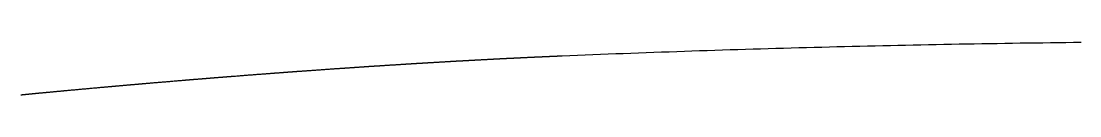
# Model space of a CAD drawing. Header units: millimetres. Extents: x 0 to 2438, y 0 to 1219.
# Drawn here: x 936.616 to 939.502, y 184.023 to 184.167 of the extents above; entities that cross this region are included whole.
import ezdxf

# ---------------------------------------------------------------- set-up
doc = ezdxf.new("R2010")
doc.units = ezdxf.units.MM
doc.layers.add('TEST_CUT_FIRST', color=1, linetype='Continuous')

msp = doc.modelspace()

# ---------------------------------------------------------------- linework, layer by layer
at = {"layer": 'TEST_CUT_FIRST'}
msp.add_lwpolyline([(936.6155, 184.0233), (936.6171, 184.0235), (936.6186, 184.0236), (936.6201, 184.0238), (936.6216, 184.0239), (936.6231, 184.0241), (936.6247, 184.0242), (936.6262, 184.0244), (936.6277, 184.0245), (936.6292, 184.0247), (936.6308, 184.0248), (936.6323, 184.025), (936.6338, 184.0251), (936.6353, 184.0253), (936.6369, 184.0254), (936.6384, 184.0255), (936.6399, 184.0257), (936.6414, 184.0258), (936.643, 184.026), (936.6445, 184.0261), (936.646, 184.0263), (936.6475, 184.0264), (936.649, 184.0266), (936.6506, 184.0267), (936.6521, 184.0269), (936.6536, 184.027), (936.6551, 184.0272), (936.6567, 184.0273), (936.6582, 184.0274), (936.6597, 184.0276), (936.6612, 184.0277), (936.6628, 184.0279), (936.6643, 184.028), (936.6658, 184.0282), (936.6673, 184.0283), (936.6688, 184.0285), (936.6704, 184.0286), (936.6719, 184.0288), (936.6734, 184.0289), (936.6749, 184.029), (936.6765, 184.0292), (936.678, 184.0293), (936.6795, 184.0295), (936.681, 184.0296), (936.6826, 184.0298), (936.6841, 184.0299), (936.6856, 184.0301), (936.6871, 184.0302), (936.6887, 184.0303), (936.6902, 184.0305), (936.6917, 184.0306), (936.6932, 184.0308), (936.6947, 184.0309), (936.6963, 184.0311), (936.6978, 184.0312), (936.6993, 184.0313), (936.7008, 184.0315), (936.7024, 184.0316), (936.7039, 184.0318), (936.7054, 184.0319), (936.7069, 184.0321), (936.7084, 184.0322), (936.71, 184.0323), (936.7115, 184.0325), (936.713, 184.0326), (936.7145, 184.0328), (936.7161, 184.0329), (936.7176, 184.0331), (936.7191, 184.0332), (936.7206, 184.0333), (936.7221, 184.0335), (936.7237, 184.0336), (936.7253, 184.0338), (936.7268, 184.0339), (936.7284, 184.0341), (936.7298, 184.0342), (936.731, 184.0343), (936.7323, 184.0344), (936.7339, 184.0346), (936.7359, 184.0348), (936.7384, 184.035), (936.7413, 184.0353), (936.7445, 184.0356), (936.7478, 184.0359), (936.7509, 184.0362), (936.7538, 184.0364), (936.7568, 184.0367), (936.7597, 184.037), (936.7626, 184.0373), (936.7656, 184.0375), (936.7686, 184.0378), (936.7716, 184.0381), (936.7746, 184.0384), (936.7775, 184.0386), (936.7805, 184.0389), (936.7835, 184.0392), (936.7865, 184.0394), (936.7894, 184.0397), (936.7924, 184.04), (936.7954, 184.0403), (936.7984, 184.0405), (936.8014, 184.0408), (936.8044, 184.0411), (936.8073, 184.0413), (936.8102, 184.0416), (936.8131, 184.0419), (936.8161, 184.0421), (936.8192, 184.0424), (936.8224, 184.0427), (936.8256, 184.043), (936.8286, 184.0433), (936.8311, 184.0435), (936.833, 184.0437), (936.8345, 184.0438), (936.8357, 184.0439), (936.8369, 184.044), (936.8382, 184.0441), (936.8397, 184.0443), (936.8412, 184.0444), (936.8427, 184.0446), (936.8442, 184.0447), (936.8457, 184.0448), (936.8471, 184.0449), (936.8486, 184.0451), (936.85, 184.0452), (936.8514, 184.0453), (936.8529, 184.0455), (936.8544, 184.0456), (936.8558, 184.0457), (936.8573, 184.0459), (936.8587, 184.046), (936.8602, 184.0461), (936.8616, 184.0462), (936.8631, 184.0464), (936.8645, 184.0465), (936.866, 184.0466), (936.8675, 184.0468), (936.8689, 184.0469), (936.8704, 184.047), (936.8718, 184.0472), (936.8733, 184.0473), (936.8747, 184.0474), (936.8762, 184.0475), (936.8776, 184.0477), (936.8791, 184.0478), (936.8805, 184.0479), (936.882, 184.0481), (936.8834, 184.0482), (936.8849, 184.0483), (936.8863, 184.0484), (936.8878, 184.0486), (936.8893, 184.0487), (936.8907, 184.0488), (936.8922, 184.049), (936.8936, 184.0491), (936.8951, 184.0492), (936.8965, 184.0493), (936.898, 184.0495), (936.8994, 184.0496), (936.9009, 184.0497), (936.9023, 184.0499), (936.9038, 184.05), (936.9052, 184.0501), (936.9067, 184.0502), (936.9081, 184.0504), (936.9096, 184.0505), (936.911, 184.0506), (936.9125, 184.0507), (936.914, 184.0509), (936.9154, 184.051), (936.9169, 184.0511), (936.9183, 184.0513), (936.9198, 184.0514), (936.9212, 184.0515), (936.9227, 184.0516), (936.9241, 184.0518), (936.9256, 184.0519), (936.927, 184.052), (936.9285, 184.0521), (936.9299, 184.0523), (936.9314, 184.0524), (936.9328, 184.0525), (936.9343, 184.0527), (936.9357, 184.0528), (936.9372, 184.0529), (936.9386, 184.053), (936.9401, 184.0532), (936.9416, 184.0533), (936.943, 184.0534), (936.9445, 184.0535), (936.9459, 184.0537), (936.9474, 184.0538), (936.9488, 184.0539), (936.9503, 184.054), (936.9517, 184.0542), (936.9532, 184.0543), (936.9546, 184.0544), (936.956, 184.0545), (936.9575, 184.0547), (936.959, 184.0548), (936.9605, 184.0549), (936.962, 184.0551), (936.9634, 184.0552), (936.9648, 184.0553), (936.966, 184.0554), (936.9673, 184.0555), (936.9687, 184.0556), (936.9706, 184.0558), (936.973, 184.056), (936.9758, 184.0562), (936.9789, 184.0565), (936.9819, 184.0568), (936.9849, 184.057), (936.9877, 184.0573), (936.9905, 184.0575), (936.9932, 184.0577), (936.996, 184.058), (936.9989, 184.0582), (937.0017, 184.0584), (937.0045, 184.0587), (937.0074, 184.0589), (937.0102, 184.0592), (937.013, 184.0594), (937.0159, 184.0596), (937.0187, 184.0599), (937.0215, 184.0601), (937.0243, 184.0604), (937.0272, 184.0606), (937.03, 184.0608), (937.0329, 184.0611), (937.0357, 184.0613), (937.0385, 184.0615), (937.0412, 184.0618), (937.044, 184.062), (937.0468, 184.0622), (937.0498, 184.0625), (937.0529, 184.0628), (937.0559, 184.063), (937.0587, 184.0632), (937.0611, 184.0634), (937.0629, 184.0636), (937.0643, 184.0637), (937.0655, 184.0638), (937.0666, 184.0639), (937.0679, 184.064), (937.0692, 184.0641), (937.0707, 184.0642), (937.0721, 184.0643), (937.0735, 184.0645), (937.0749, 184.0646), (937.0763, 184.0647), (937.0776, 184.0648), (937.079, 184.0649), (937.0804, 184.065), (937.0817, 184.0651), (937.0831, 184.0653), (937.0845, 184.0654), (937.0859, 184.0655), (937.0872, 184.0656), (937.0886, 184.0657), (937.09, 184.0658), (937.0914, 184.0659), (937.0927, 184.0661), (937.0941, 184.0662), (937.0955, 184.0663), (937.0969, 184.0664), (937.0982, 184.0665), (937.0996, 184.0666), (937.101, 184.0667), (937.1024, 184.0668), (937.1038, 184.067), (937.1051, 184.0671), (937.1065, 184.0672), (937.1079, 184.0673), (937.1093, 184.0674), (937.1106, 184.0675), (937.112, 184.0676), (937.1134, 184.0677), (937.1148, 184.0678), (937.1161, 184.068), (937.1175, 184.0681), (937.1189, 184.0682), (937.1203, 184.0683), (937.1216, 184.0684), (937.123, 184.0685), (937.1244, 184.0686), (937.1258, 184.0687), (937.1271, 184.0689), (937.1285, 184.069), (937.1299, 184.0691), (937.1313, 184.0692), (937.1326, 184.0693), (937.134, 184.0694), (937.1354, 184.0695), (937.1368, 184.0696), (937.1381, 184.0697), (937.1395, 184.0699), (937.1409, 184.07), (937.1423, 184.0701), (937.1436, 184.0702), (937.145, 184.0703), (937.1464, 184.0704), (937.1477, 184.0705), (937.1491, 184.0706), (937.1505, 184.0707), (937.1519, 184.0708), (937.1532, 184.071), (937.1546, 184.0711), (937.156, 184.0712), (937.1574, 184.0713), (937.1587, 184.0714), (937.1601, 184.0715), (937.1615, 184.0716), (937.1629, 184.0717), (937.1642, 184.0718), (937.1656, 184.0719), (937.167, 184.0721), (937.1684, 184.0722), (937.1697, 184.0723), (937.1711, 184.0724), (937.1725, 184.0725), (937.1739, 184.0726), (937.1752, 184.0727), (937.1766, 184.0728), (937.178, 184.0729), (937.1793, 184.073), (937.1807, 184.0731), (937.1821, 184.0733), (937.1835, 184.0734), (937.185, 184.0735), (937.1863, 184.0736), (937.1876, 184.0737), (937.1887, 184.0738), (937.1899, 184.0739), (937.1913, 184.074), (937.1931, 184.0741), (937.1954, 184.0743), (937.198, 184.0745), (937.2009, 184.0747), (937.2037, 184.075), (937.2065, 184.0752), (937.2092, 184.0754), (937.2118, 184.0756), (937.2144, 184.0758), (937.217, 184.076), (937.2197, 184.0762), (937.2224, 184.0764), (937.2251, 184.0766), (937.2277, 184.0768), (937.2304, 184.077), (937.2331, 184.0773), (937.2357, 184.0775), (937.2384, 184.0777), (937.241, 184.0779), (937.2437, 184.0781), (937.2464, 184.0783), (937.2491, 184.0785), (937.2517, 184.0787), (937.2544, 184.0789), (937.257, 184.0791), (937.2596, 184.0793), (937.2622, 184.0795), (937.2649, 184.0797), (937.2677, 184.0799), (937.2706, 184.0801), (937.2734, 184.0804), (937.2761, 184.0806), (937.2783, 184.0807), (937.28, 184.0809), (937.2814, 184.081), (937.2824, 184.081), (937.2835, 184.0811), (937.2847, 184.0812), (937.286, 184.0813), (937.2873, 184.0814), (937.2887, 184.0815), (937.29, 184.0816), (937.2913, 184.0817), (937.2925, 184.0818), (937.2938, 184.0819), (937.2951, 184.082), (937.2964, 184.0821), (937.2977, 184.0822), (937.299, 184.0823), (937.3003, 184.0824), (937.3016, 184.0825), (937.3029, 184.0826), (937.3041, 184.0827), (937.3054, 184.0828), (937.3067, 184.0829), (937.308, 184.083), (937.3093, 184.0831), (937.3106, 184.0832), (937.3119, 184.0833), (937.3132, 184.0834), (937.3145, 184.0835), (937.3157, 184.0836), (937.317, 184.0836), (937.3183, 184.0837), (937.3196, 184.0838), (937.3209, 184.0839), (937.3222, 184.084), (937.3235, 184.0841), (937.3248, 184.0842), (937.3261, 184.0843), (937.3274, 184.0844), (937.3286, 184.0845), (937.3299, 184.0846), (937.3312, 184.0847), (937.3325, 184.0848), (937.3338, 184.0849), (937.3351, 184.085), (937.3364, 184.0851), (937.3377, 184.0852), (937.339, 184.0853), (937.3402, 184.0854), (937.3415, 184.0855), (937.3428, 184.0856), (937.3441, 184.0857), (937.3454, 184.0858), (937.3467, 184.0859), (937.348, 184.0859), (937.3493, 184.086), (937.3506, 184.0861), (937.3518, 184.0862), (937.3531, 184.0863), (937.3544, 184.0864), (937.3557, 184.0865), (937.357, 184.0866), (937.3583, 184.0867), (937.3596, 184.0868), (937.3609, 184.0869), (937.3622, 184.087), (937.3634, 184.0871), (937.3647, 184.0872), (937.366, 184.0873), (937.3673, 184.0874), (937.3686, 184.0875), (937.3699, 184.0876), (937.3712, 184.0876), (937.3725, 184.0877), (937.3737, 184.0878), (937.375, 184.0879), (937.3763, 184.088), (937.3776, 184.0881), (937.3789, 184.0882), (937.3802, 184.0883), (937.3815, 184.0884), (937.3828, 184.0885), (937.384, 184.0886), (937.3853, 184.0887), (937.3866, 184.0888), (937.3879, 184.0889), (937.3892, 184.089), (937.3905, 184.089), (937.3918, 184.0891), (937.3931, 184.0892), (937.3944, 184.0893), (937.3957, 184.0894), (937.3969, 184.0895), (937.398, 184.0896), (937.3991, 184.0897), (937.4004, 184.0898), (937.4021, 184.0899), (937.4042, 184.09), (937.4067, 184.0902), (937.4093, 184.0904), (937.412, 184.0906), (937.4146, 184.0908), (937.4171, 184.091), (937.4195, 184.0911), (937.4219, 184.0913), (937.4244, 184.0915), (937.4269, 184.0917), (937.4294, 184.0918), (937.4319, 184.092), (937.4344, 184.0922), (937.4369, 184.0924), (937.4393, 184.0925), (937.4418, 184.0927), (937.4443, 184.0929), (937.4468, 184.0931), (937.4493, 184.0932), (937.4517, 184.0934), (937.4542, 184.0936), (937.4567, 184.0938), (937.4592, 184.0939), (937.4617, 184.0941), (937.4641, 184.0943), (937.4665, 184.0945), (937.469, 184.0946), (937.4716, 184.0948), (937.4743, 184.095), (937.477, 184.0952), (937.4795, 184.0953), (937.4815, 184.0955), (937.4831, 184.0956), (937.4843, 184.0957), (937.4854, 184.0958), (937.4863, 184.0958), (937.4874, 184.0959), (937.4886, 184.096), (937.4899, 184.0961), (937.4911, 184.0962), (937.4923, 184.0962), (937.4935, 184.0963), (937.4947, 184.0964), (937.4959, 184.0965), (937.4971, 184.0966), (937.4983, 184.0966), (937.4995, 184.0967), (937.5007, 184.0968), (937.5019, 184.0969), (937.5031, 184.097), (937.5043, 184.0971), (937.5055, 184.0971), (937.5067, 184.0972), (937.5079, 184.0973), (937.5091, 184.0974), (937.5103, 184.0975), (937.5115, 184.0975), (937.5127, 184.0976), (937.5139, 184.0977), (937.515, 184.0978), (937.5162, 184.0979), (937.5174, 184.098), (937.5186, 184.098), (937.5198, 184.0981), (937.521, 184.0982), (937.5222, 184.0983), (937.5234, 184.0984), (937.5246, 184.0984), (937.5258, 184.0985), (937.527, 184.0986), (937.5282, 184.0987), (937.5294, 184.0988), (937.5306, 184.0988), (937.5318, 184.0989), (937.533, 184.099), (937.5342, 184.0991), (937.5354, 184.0992), (937.5366, 184.0992), (937.5378, 184.0993), (937.539, 184.0994), (937.5401, 184.0995), (937.5413, 184.0996), (937.5425, 184.0996), (937.5437, 184.0997), (937.5449, 184.0998), (937.5461, 184.0999), (937.5473, 184.1), (937.5485, 184.1), (937.5497, 184.1001), (937.5509, 184.1002), (937.5521, 184.1003), (937.5533, 184.1004), (937.5545, 184.1004), (937.5557, 184.1005), (937.5569, 184.1006), (937.5581, 184.1007), (937.5593, 184.1008), (937.5605, 184.1008), (937.5616, 184.1009), (937.5628, 184.101), (937.564, 184.1011), (937.5652, 184.1012), (937.5664, 184.1012), (937.5676, 184.1013), (937.5688, 184.1014), (937.57, 184.1015), (937.5712, 184.1015), (937.5724, 184.1016), (937.5736, 184.1017), (937.5748, 184.1018), (937.576, 184.1019), (937.5772, 184.1019), (937.5784, 184.102), (937.5796, 184.1021), (937.5807, 184.1022), (937.5819, 184.1023), (937.5831, 184.1023), (937.5843, 184.1024), (937.5855, 184.1025), (937.5867, 184.1026), (937.5879, 184.1026), (937.5892, 184.1027), (937.5903, 184.1028), (937.5915, 184.1029), (937.5925, 184.1029), (937.5936, 184.103), (937.5948, 184.1031), (937.5962, 184.1032), (937.598, 184.1033), (937.6, 184.1034), (937.6021, 184.1036), (937.6042, 184.1037), (937.6063, 184.1038), (937.6083, 184.104), (937.6103, 184.1041), (937.6122, 184.1042), (937.6142, 184.1043), (937.6162, 184.1045), (937.6182, 184.1046), (937.6202, 184.1047), (937.6222, 184.1049), (937.6242, 184.105), (937.6262, 184.1051), (937.6282, 184.1052), (937.6302, 184.1054), (937.6322, 184.1055), (937.6341, 184.1056), (937.6361, 184.1057), (937.6382, 184.1059), (937.6402, 184.106), (937.6422, 184.1061), (937.6441, 184.1062), (937.6461, 184.1064), (937.648, 184.1065), (937.65, 184.1066), (937.6521, 184.1068), (937.6543, 184.1069), (937.6565, 184.107), (937.6584, 184.1071), (937.6601, 184.1073), (937.6612, 184.1073), (937.6621, 184.1074), (937.6627, 184.1074), (937.6633, 184.1075), (937.664, 184.1075), (937.6648, 184.1075), (937.6656, 184.1076), (937.6665, 184.1077), (937.6673, 184.1077), (937.6681, 184.1078), (937.6689, 184.1078), (937.6697, 184.1079), (937.6705, 184.1079), (937.6713, 184.108), (937.6721, 184.108), (937.6729, 184.1081), (937.6737, 184.1081), (937.6745, 184.1082), (937.6753, 184.1082), (937.6761, 184.1082), (937.6769, 184.1083), (937.6777, 184.1083), (937.6785, 184.1084), (937.6793, 184.1084), (937.6801, 184.1085), (937.6809, 184.1085), (937.6817, 184.1086), (937.6826, 184.1086), (937.6834, 184.1087), (937.6842, 184.1087), (937.685, 184.1088), (937.6858, 184.1088), (937.6866, 184.1089), (937.6874, 184.1089), (937.6882, 184.109), (937.689, 184.109), (937.6898, 184.1091), (937.6906, 184.1091), (937.6914, 184.1092), (937.6922, 184.1092), (937.693, 184.1093), (937.6938, 184.1093), (937.6946, 184.1094), (937.6954, 184.1094), (937.6962, 184.1095), (937.697, 184.1095), (937.6978, 184.1096), (937.6986, 184.1096), (937.6994, 184.1097), (937.7002, 184.1097), (937.701, 184.1098), (937.7018, 184.1098), (937.7026, 184.1099), (937.7034, 184.1099), (937.7042, 184.11), (937.705, 184.11), (937.7058, 184.1101), (937.7066, 184.1101), (937.7074, 184.1102), (937.7082, 184.1102), (937.709, 184.1103), (937.7098, 184.1103), (937.7106, 184.1104), (937.7114, 184.1104), (937.7122, 184.1105), (937.713, 184.1105), (937.7138, 184.1106), (937.7146, 184.1106), (937.7154, 184.1106), (937.7162, 184.1107), (937.717, 184.1107), (937.7178, 184.1108), (937.7186, 184.1108), (937.7194, 184.1109), (937.7202, 184.1109), (937.721, 184.111), (937.7218, 184.111), (937.7226, 184.1111), (937.7234, 184.1111), (937.7242, 184.1112), (937.725, 184.1112), (937.7258, 184.1113), (937.7266, 184.1113), (937.7274, 184.1114), (937.7282, 184.1114), (937.729, 184.1115), (937.7298, 184.1115), (937.7306, 184.1116), (937.7315, 184.1116), (937.7323, 184.1117), (937.7331, 184.1117), (937.7338, 184.1118), (937.7345, 184.1118), (937.7352, 184.1118), (937.736, 184.1119), (937.737, 184.1119), (937.7383, 184.112), (937.7399, 184.1121), (937.7415, 184.1122), (937.7432, 184.1123), (937.7448, 184.1124), (937.7464, 184.1125), (937.7479, 184.1126), (937.7494, 184.1127), (937.7509, 184.1128), (937.7525, 184.1129), (937.754, 184.1129), (937.7556, 184.113), (937.7571, 184.1131), (937.7587, 184.1132), (937.7602, 184.1133), (937.7618, 184.1134), (937.7633, 184.1135), (937.7649, 184.1136), (937.7664, 184.1137), (937.768, 184.1138), (937.7695, 184.1138), (937.7711, 184.1139), (937.7726, 184.114), (937.7742, 184.1141), (937.7757, 184.1142), (937.7772, 184.1143), (937.7787, 184.1144), (937.7803, 184.1145), (937.782, 184.1146), (937.7837, 184.1147), (937.7852, 184.1148), (937.7865, 184.1148), (937.7875, 184.1149), (937.7883, 184.1149), (937.7889, 184.115), (937.7895, 184.115), (937.7902, 184.115), (937.7909, 184.1151), (937.7917, 184.1151), (937.7925, 184.1152), (937.7933, 184.1152), (937.794, 184.1153), (937.7947, 184.1153), (937.7955, 184.1153), (937.7962, 184.1154), (937.797, 184.1154), (937.7977, 184.1155), (937.7985, 184.1155), (937.7992, 184.1156), (937.8, 184.1156), (937.8007, 184.1156), (937.8014, 184.1157), (937.8022, 184.1157), (937.8029, 184.1158), (937.8037, 184.1158), (937.8044, 184.1158), (937.8052, 184.1159), (937.8059, 184.1159), (937.8067, 184.116), (937.8074, 184.116), (937.8082, 184.1161), (937.8089, 184.1161), (937.8097, 184.1161), (937.8104, 184.1162), (937.8111, 184.1162), (937.8119, 184.1163), (937.8126, 184.1163), (937.8134, 184.1164), (937.8141, 184.1164), (937.8149, 184.1164), (937.8156, 184.1165), (937.8164, 184.1165), (937.8171, 184.1166), (937.8178, 184.1166), (937.8186, 184.1166), (937.8193, 184.1167), (937.8201, 184.1167), (937.8208, 184.1168), (937.8216, 184.1168), (937.8223, 184.1169), (937.8231, 184.1169), (937.8238, 184.1169), (937.8246, 184.117), (937.8253, 184.117), (937.826, 184.1171), (937.8268, 184.1171), (937.8275, 184.1171), (937.8283, 184.1172), (937.829, 184.1172), (937.8298, 184.1173), (937.8305, 184.1173), (937.8313, 184.1173), (937.832, 184.1174), (937.8327, 184.1174), (937.8335, 184.1175), (937.8342, 184.1175), (937.835, 184.1176), (937.8357, 184.1176), (937.8365, 184.1176), (937.8372, 184.1177), (937.838, 184.1177), (937.8387, 184.1178), (937.8394, 184.1178), (937.8402, 184.1178), (937.8409, 184.1179), (937.8417, 184.1179), (937.8424, 184.118), (937.8432, 184.118), (937.8439, 184.118), (937.8446, 184.1181), (937.8454, 184.1181), (937.8461, 184.1182), (937.8469, 184.1182), (937.8476, 184.1182), (937.8484, 184.1183), (937.8491, 184.1183), (937.8498, 184.1184), (937.8506, 184.1184), (937.8513, 184.1184), (937.8521, 184.1185), (937.8529, 184.1185), (937.8536, 184.1186), (937.8544, 184.1186), (937.8551, 184.1187), (937.8557, 184.1187), (937.8563, 184.1187), (937.8571, 184.1188), (937.858, 184.1188), (937.8593, 184.1189), (937.8607, 184.119), (937.8622, 184.119), (937.8638, 184.1191), (937.8652, 184.1192), (937.8667, 184.1193), (937.8681, 184.1194), (937.8695, 184.1194), (937.8709, 184.1195), (937.8723, 184.1196), (937.8738, 184.1197), (937.8752, 184.1197), (937.8766, 184.1198), (937.8781, 184.1199), (937.8795, 184.12), (937.8809, 184.12), (937.8823, 184.1201), (937.8838, 184.1202), (937.8852, 184.1203), (937.8866, 184.1203), (937.8881, 184.1204), (937.8895, 184.1205), (937.8909, 184.1206), (937.8924, 184.1206), (937.8938, 184.1207), (937.8952, 184.1208), (937.8966, 184.1209), (937.8981, 184.1209), (937.8996, 184.121), (937.9012, 184.1211), (937.9026, 184.1212), (937.9038, 184.1212), (937.9047, 184.1213), (937.9054, 184.1213), (937.906, 184.1214), (937.9065, 184.1214), (937.9072, 184.1214), (937.9079, 184.1214), (937.9086, 184.1215), (937.9093, 184.1215), (937.91, 184.1216), (937.9107, 184.1216), (937.9114, 184.1216), (937.912, 184.1217), (937.9127, 184.1217), (937.9134, 184.1217), (937.9141, 184.1218), (937.9148, 184.1218), (937.9155, 184.1218), (937.9162, 184.1219), (937.9168, 184.1219), (937.9175, 184.1219), (937.9182, 184.122), (937.9189, 184.122), (937.9196, 184.1221), (937.9203, 184.1221), (937.921, 184.1221), (937.9217, 184.1222), (937.9223, 184.1222), (937.923, 184.1222), (937.9237, 184.1223), (937.9244, 184.1223), (937.9251, 184.1223), (937.9258, 184.1224), (937.9265, 184.1224), (937.9271, 184.1224), (937.9278, 184.1225), (937.9285, 184.1225), (937.9292, 184.1225), (937.9299, 184.1226), (937.9306, 184.1226), (937.9313, 184.1226), (937.9319, 184.1227), (937.9326, 184.1227), (937.9333, 184.1227), (937.934, 184.1228), (937.9347, 184.1228), (937.9354, 184.1229), (937.9361, 184.1229), (937.9367, 184.1229), (937.9374, 184.123), (937.9381, 184.123), (937.9388, 184.123), (937.9395, 184.1231), (937.9402, 184.1231), (937.9408, 184.1231), (937.9415, 184.1232), (937.9422, 184.1232), (937.9429, 184.1232), (937.9436, 184.1233), (937.9443, 184.1233), (937.945, 184.1233), (937.9456, 184.1234), (937.9463, 184.1234), (937.947, 184.1234), (937.9477, 184.1235), (937.9484, 184.1235), (937.9491, 184.1235), (937.9497, 184.1236), (937.9504, 184.1236), (937.9511, 184.1236), (937.9518, 184.1237), (937.9525, 184.1237), (937.9532, 184.1237), (937.9539, 184.1238), (937.9545, 184.1238), (937.9552, 184.1238), (937.9559, 184.1239), (937.9566, 184.1239), (937.9573, 184.1239), (937.958, 184.124), (937.9586, 184.124), (937.9593, 184.124), (937.96, 184.1241), (937.9607, 184.1241), (937.9614, 184.1241), (937.962, 184.1242), (937.9627, 184.1242), (937.9634, 184.1242), (937.9641, 184.1243), (937.9648, 184.1243), (937.9655, 184.1243), (937.9662, 184.1244), (937.9668, 184.1244), (937.9674, 184.1244), (937.968, 184.1245), (937.9687, 184.1245), (937.9696, 184.1245), (937.9706, 184.1246), (937.9719, 184.1247), (937.9732, 184.1247), (937.9746, 184.1248), (937.9759, 184.1248), (937.9771, 184.1249), (937.9783, 184.125), (937.9796, 184.125), (937.9808, 184.1251), (937.9821, 184.1251), (937.9833, 184.1252), (937.9846, 184.1253), (937.9858, 184.1253), (937.9871, 184.1254), (937.9883, 184.1254), (937.9896, 184.1255), (937.9908, 184.1256), (937.9921, 184.1256), (937.9933, 184.1257), (937.9946, 184.1257), (937.9958, 184.1258), (937.9971, 184.1259), (937.9983, 184.1259), (937.9996, 184.126), (938.0008, 184.126), (938.002, 184.1261), (938.0033, 184.1261), (938.0046, 184.1262), (938.0059, 184.1263), (938.0073, 184.1263), (938.0085, 184.1264), (938.0096, 184.1264), (938.0103, 184.1265), (938.0109, 184.1265), (938.0114, 184.1265), (938.0118, 184.1265), (938.0123, 184.1266), (938.0129, 184.1266), (938.0135, 184.1266), (938.0141, 184.1266), (938.0147, 184.1267), (938.0152, 184.1267), (938.0158, 184.1267), (938.0164, 184.1268), (938.0169, 184.1268), (938.0175, 184.1268), (938.0181, 184.1268), (938.0186, 184.1269), (938.0192, 184.1269), (938.0198, 184.1269), (938.0203, 184.1269), (938.0209, 184.127), (938.0215, 184.127), (938.022, 184.127), (938.0226, 184.127), (938.0232, 184.1271), (938.0237, 184.1271), (938.0243, 184.1271), (938.0249, 184.1271), (938.0254, 184.1272), (938.026, 184.1272), (938.0266, 184.1272), (938.0271, 184.1272), (938.0277, 184.1273), (938.0283, 184.1273), (938.0288, 184.1273), (938.0294, 184.1273), (938.03, 184.1274), (938.0305, 184.1274), (938.0311, 184.1274), (938.0316, 184.1274), (938.0322, 184.1275), (938.0328, 184.1275), (938.0333, 184.1275), (938.0339, 184.1275), (938.0345, 184.1276), (938.035, 184.1276), (938.0356, 184.1276), (938.0362, 184.1276), (938.0367, 184.1277), (938.0373, 184.1277), (938.0379, 184.1277), (938.0384, 184.1277), (938.039, 184.1278), (938.0396, 184.1278), (938.0401, 184.1278), (938.0407, 184.1278), (938.0413, 184.1279), (938.0418, 184.1279), (938.0424, 184.1279), (938.043, 184.1279), (938.0435, 184.128), (938.0441, 184.128), (938.0446, 184.128), (938.0452, 184.128), (938.0458, 184.1281), (938.0463, 184.1281), (938.0469, 184.1281), (938.0475, 184.1281), (938.048, 184.1282), (938.0486, 184.1282), (938.0492, 184.1282), (938.0497, 184.1282), (938.0503, 184.1283), (938.0508, 184.1283), (938.0514, 184.1283), (938.052, 184.1283), (938.0525, 184.1284), (938.0531, 184.1284), (938.0537, 184.1284), (938.0542, 184.1284), (938.0548, 184.1285), (938.0554, 184.1285), (938.0559, 184.1285), (938.0565, 184.1285), (938.057, 184.1286), (938.0576, 184.1286), (938.0582, 184.1286), (938.0587, 184.1286), (938.0593, 184.1287), (938.0599, 184.1287), (938.0604, 184.1287), (938.061, 184.1287), (938.0616, 184.1288), (938.0621, 184.1288), (938.0627, 184.1288), (938.0632, 184.1288), (938.0638, 184.1289), (938.0644, 184.1289), (938.065, 184.1289), (938.0657, 184.1289), (938.0663, 184.129), (938.0669, 184.129), (938.0675, 184.129), (938.0682, 184.129), (938.0688, 184.1291), (938.0694, 184.1291), (938.07, 184.1291), (938.0706, 184.1292), (938.0712, 184.1292), (938.0719, 184.1292), (938.0725, 184.1292), (938.0731, 184.1293), (938.0737, 184.1293), (938.0743, 184.1293), (938.075, 184.1293), (938.0756, 184.1294), (938.0762, 184.1294), (938.0768, 184.1294), (938.0775, 184.1294), (938.0781, 184.1295), (938.0787, 184.1295), (938.0793, 184.1295), (938.0799, 184.1295), (938.0805, 184.1296), (938.0812, 184.1296), (938.0819, 184.1296), (938.0826, 184.1297), (938.0832, 184.1297), (938.0836, 184.1297), (938.0839, 184.1297), (938.0839, 184.1297), (938.0839, 184.1297), (938.0839, 184.1297), (938.0839, 184.1297), (938.084, 184.1297), (938.0841, 184.1297), (938.0842, 184.1297), (938.0842, 184.1297), (938.0843, 184.1297), (938.0843, 184.1297), (938.0844, 184.1297), (938.0844, 184.1297), (938.0845, 184.1297), (938.0846, 184.1297), (938.0846, 184.1297), (938.0847, 184.1297), (938.0847, 184.1297), (938.0848, 184.1297), (938.0849, 184.1298), (938.0849, 184.1298), (938.085, 184.1298), (938.085, 184.1298), (938.0851, 184.1298), (938.0851, 184.1298), (938.0852, 184.1298), (938.0853, 184.1298), (938.0853, 184.1298), (938.0854, 184.1298), (938.0854, 184.1298), (938.0855, 184.1298), (938.0856, 184.1298), (938.0856, 184.1298), (938.0857, 184.1298), (938.0857, 184.1298), (938.0858, 184.1298), (938.0858, 184.1298), (938.0859, 184.1298), (938.086, 184.1298), (938.086, 184.1298), (938.0861, 184.1298), (938.0861, 184.1298), (938.0862, 184.1298), (938.0863, 184.1298), (938.0863, 184.1298), (938.0864, 184.1298), (938.0864, 184.1298), (938.0865, 184.1298), (938.0865, 184.1298), (938.0866, 184.1298), (938.0867, 184.1298), (938.0867, 184.1298), (938.0868, 184.1298), (938.0868, 184.1298), (938.0869, 184.1298), (938.087, 184.1298), (938.087, 184.1298), (938.0871, 184.1298), (938.0871, 184.1298), (938.0872, 184.1298), (938.0872, 184.1299), (938.0873, 184.1299), (938.0874, 184.1299), (938.0874, 184.1299), (938.0875, 184.1299), (938.0875, 184.1299), (938.0876, 184.1299), (938.0876, 184.1299), (938.0877, 184.1299), (938.0878, 184.1299), (938.0878, 184.1299), (938.0879, 184.1299), (938.0879, 184.1299), (938.088, 184.1299), (938.0881, 184.1299), (938.0881, 184.1299), (938.0882, 184.1299), (938.0882, 184.1299), (938.0883, 184.1299), (938.0883, 184.1299), (938.0884, 184.1299), (938.0885, 184.1299), (938.0885, 184.1299), (938.0886, 184.1299), (938.0886, 184.1299), (938.0887, 184.1299), (938.0888, 184.1299), (938.0888, 184.1299), (938.0889, 184.1299), (938.0889, 184.1299), (938.089, 184.1299), (938.089, 184.1299), (938.0891, 184.1299), (938.0892, 184.1299), (938.0892, 184.1299), (938.0893, 184.1299), (938.0893, 184.1299), (938.0894, 184.1299), (938.0894, 184.1299), (938.0895, 184.1299), (938.0896, 184.1299), (938.0896, 184.1299), (938.0897, 184.13), (938.0897, 184.13), (938.0898, 184.13), (938.0899, 184.13), (938.0899, 184.13), (938.09, 184.13), (938.09, 184.13), (938.0901, 184.13), (938.0901, 184.13), (938.0902, 184.13), (938.0903, 184.13), (938.0903, 184.13), (938.0904, 184.13), (938.0904, 184.13), (938.0905, 184.13), (938.0906, 184.13), (938.0906, 184.13), (938.0907, 184.13), (938.0907, 184.13), (938.0908, 184.13), (938.0908, 184.13), (938.0909, 184.13), (938.091, 184.13), (938.091, 184.13), (938.0911, 184.13), (938.1119, 184.1309), (938.1327, 184.1317), (938.1534, 184.1326), (938.1742, 184.1334), (938.195, 184.1342), (938.2158, 184.1351), (938.2366, 184.1359), (938.2574, 184.1367), (938.2782, 184.1375), (938.299, 184.1382), (938.3198, 184.139), (938.3406, 184.1398), (938.3614, 184.1405), (938.3822, 184.1413), (938.403, 184.142), (938.4238, 184.1427), (938.4445, 184.1434), (938.4653, 184.1441), (938.4861, 184.1448), (938.5069, 184.1455), (938.5277, 184.1462), (938.5485, 184.1469), (938.5693, 184.1475), (938.5901, 184.1482), (938.6109, 184.1488), (938.6317, 184.1494), (938.6525, 184.15), (938.6733, 184.1507), (938.6941, 184.1513), (938.7149, 184.1518), (938.7357, 184.1524), (938.7565, 184.153), (938.7773, 184.1536), (938.7981, 184.1541), (938.8189, 184.1546), (938.8397, 184.1552), (938.8604, 184.1557), (938.8812, 184.1562), (938.902, 184.1567), (938.9228, 184.1572), (938.9436, 184.1577), (938.9644, 184.1582), (938.9852, 184.1586), (939.006, 184.1591), (939.0268, 184.1595), (939.0476, 184.16), (939.0684, 184.1604), (939.0892, 184.1608), (939.11, 184.1612), (939.1308, 184.1616), (939.1516, 184.162), (939.1724, 184.1624), (939.1932, 184.1628), (939.214, 184.1631), (939.2348, 184.1635), (939.2555, 184.1638), (939.2763, 184.1641), (939.2971, 184.1645), (939.3179, 184.1648), (939.3387, 184.1651), (939.3595, 184.1654), (939.3803, 184.1657), (939.4011, 184.1659), (939.4219, 184.1662), (939.4427, 184.1665), (939.4635, 184.1667), (939.4843, 184.1669), (939.5051, 184.1672)], dxfattribs=at)

doc.saveas('drawing.dxf')
